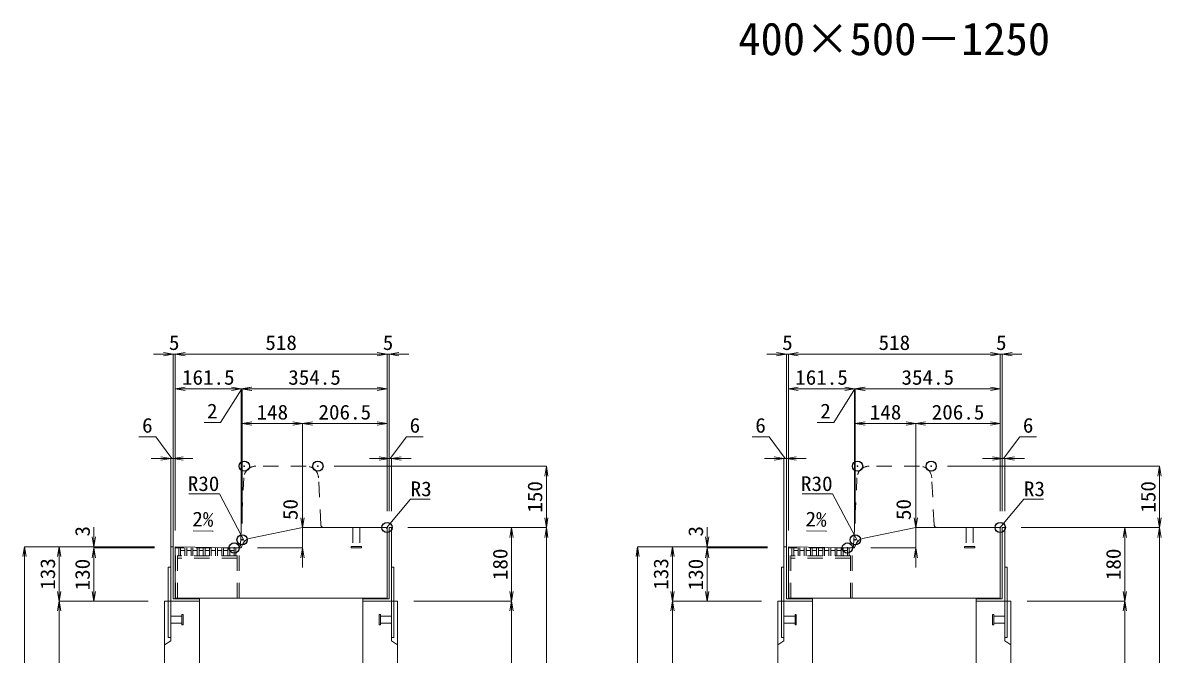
# Model space of a CAD drawing. Units: millimetres at full size. Extents: x -1809 to 57027, y -20349 to 17321.
# Drawn here: x 37936 to 40721, y -12276 to -10732 of the extents above; entities that cross this region are included whole.
import ezdxf
from ezdxf.enums import TextEntityAlignment as Align

# ---------------------------------------------------------------- set-up
doc = ezdxf.new("R2010")
doc.units = ezdxf.units.MM
doc.header["$LTSCALE"] = 50
doc.header["$PDMODE"] = 32
doc.header["$PDSIZE"] = 25
doc.linetypes.add('USER2', pattern=[1.35, 0.75, -0.6])
for name, color, linetype, lineweight in [('インサート', 3, 'USER2', 9), ('グレーチング', 7, 'USER2', 5), ('受枠', 3, 'Continuous', 5), ('寸法線', 7, 'Continuous', 13), ('引出線', 4, 'Continuous', 13), ('本体', 2, 'Continuous', 13)]:
    doc.layers.add(name, color=color, linetype=linetype, lineweight=lineweight)
doc.layers.add('作業エリア', color=11, linetype='Continuous')
doc.layers.add('文字', color=7, linetype='Continuous')
doc.styles.add('ＭＳ 明朝', font='')
doc.styles.get('ＭＳ 明朝').set_extended_font_data('MS Mincho')

# ---------------------------------------------------------------- blocks, each defined once
blk = doc.blocks.new('open_arrow')
at = {"color": 0, "linetype": 'Continuous', "lineweight": -2}
blk.add_lwpolyline([(7.5, 1.25), (0, 0), (7.5, -1.25)], dxfattribs=at)

msp = doc.modelspace()

# ---------------------------------------------------------------- linework, layer by layer
at = {"layer": 'インサート'}
for p, q in [((38743.74, -11966.05), (38743.74, -12012.05)), ((38743.74, -11966.05), (38760.74, -11966.05)), ((38760.74, -11966.05), (38760.74, -12012.05)), ((40243.74, -11966.05), (40243.74, -12012.05)), ((40243.74, -11966.05), (40260.74, -11966.05)), ((40260.74, -11966.05), (40260.74, -12012.05)), ((38739.74, -12016.05), (38739.74, -12012.05)), ((38739.74, -12012.05), (38764.74, -12012.05)), ((38739.74, -12016.05), (38764.74, -12016.05)), ((38764.74, -12012.05), (38764.74, -12016.05)), ((40239.74, -12016.05), (40239.74, -12012.05)), ((40239.74, -12012.05), (40264.74, -12012.05)), ((40239.74, -12016.05), (40264.74, -12016.05)), ((40264.74, -12012.05), (40264.74, -12016.05)), ((38298.24, -12182.55), (38325.24, -12182.55)), ((38298.24, -12182.55), (38298.24, -12199.55)), ((38328.24, -12178.55), (38325.24, -12178.55)), ((38325.24, -12178.55), (38325.24, -12203.55)), ((38328.24, -12203.55), (38328.24, -12178.55)), ((38808.24, -12178.55), (38811.24, -12178.55)), ((38808.24, -12203.55), (38808.24, -12178.55)), ((38811.24, -12178.55), (38811.24, -12203.55)), ((38838.24, -12182.55), (38811.24, -12182.55)), ((38838.24, -12182.55), (38838.24, -12199.55)), ((39798.24, -12182.55), (39825.24, -12182.55)), ((39798.24, -12182.55), (39798.24, -12199.55)), ((39828.24, -12178.55), (39825.24, -12178.55)), ((39825.24, -12178.55), (39825.24, -12203.55)), ((39828.24, -12203.55), (39828.24, -12178.55)), ((40308.24, -12178.55), (40311.24, -12178.55)), ((40308.24, -12203.55), (40308.24, -12178.55)), ((40311.24, -12178.55), (40311.24, -12203.55)), ((40338.24, -12182.55), (40311.24, -12182.55)), ((40338.24, -12182.55), (40338.24, -12199.55)), ((38298.24, -12199.55), (38325.24, -12199.55)), ((38325.24, -12203.55), (38328.24, -12203.55)), ((38811.24, -12203.55), (38808.24, -12203.55)), ((38838.24, -12199.55), (38811.24, -12199.55)), ((39798.24, -12199.55), (39825.24, -12199.55)), ((39825.24, -12203.55), (39828.24, -12203.55)), ((40311.24, -12203.55), (40308.24, -12203.55)), ((40338.24, -12199.55), (40311.24, -12199.55))]:
    msp.add_line(p, q, dxfattribs=at)
at = {"layer": 'グレーチング'}
for p, q in [((38310.24, -12139.05), (38310.24, -12016.05)), ((38465.24, -12016.05), (38310.24, -12016.05)), ((38314.74, -12139.05), (38314.74, -12016.05)), ((38317.74, -12035.05), (38317.74, -12016.05)), ((38322.24, -12035.05), (38322.24, -12016.05)), ((38332.8, -12022.05), (38322.24, -12022.05)), ((38332.8, -12035.05), (38332.8, -12016.05)), ((38337.3, -12035.05), (38337.3, -12016.05)), ((38347.85, -12022.05), (38337.3, -12022.05)), ((38347.85, -12035.05), (38347.85, -12016.05)), ((38352.35, -12035.05), (38352.35, -12016.05)), ((38362.91, -12022.05), (38352.35, -12022.05)), ((38362.91, -12035.05), (38362.91, -12016.05)), ((38367.41, -12035.05), (38367.41, -12016.05)), ((38377.96, -12022.05), (38367.41, -12022.05)), ((38377.96, -12035.05), (38377.96, -12016.05)), ((38382.46, -12035.05), (38382.46, -12016.05)), ((38393.02, -12022.05), (38382.46, -12022.05)), ((38393.02, -12035.05), (38393.02, -12016.05)), ((38397.52, -12035.05), (38397.52, -12016.05)), ((38408.07, -12022.05), (38397.52, -12022.05)), ((38408.07, -12035.05), (38408.07, -12016.05)), ((38412.57, -12035.05), (38412.57, -12016.05)), ((38423.13, -12022.05), (38412.57, -12022.05)), ((38423.13, -12035.05), (38423.13, -12016.05)), ((38427.63, -12035.05), (38427.63, -12016.05)), ((38438.19, -12022.05), (38427.63, -12022.05)), ((38438.19, -12035.05), (38438.19, -12016.05)), ((38442.69, -12035.05), (38442.69, -12016.05)), ((38453.24, -12022.05), (38442.69, -12022.05)), ((38453.24, -12035.05), (38453.24, -12016.05)), ((38457.74, -12035.05), (38457.74, -12016.05)), ((38460.74, -12139.05), (38460.74, -12016.05)), ((38465.24, -12139.05), (38465.24, -12016.05)), ((39810.24, -12139.05), (39810.24, -12016.05)), ((39965.24, -12016.05), (39810.24, -12016.05)), ((39814.74, -12139.05), (39814.74, -12016.05)), ((39817.74, -12035.05), (39817.74, -12016.05)), ((39822.24, -12035.05), (39822.24, -12016.05)), ((39832.8, -12022.05), (39822.24, -12022.05)), ((39832.8, -12035.05), (39832.8, -12016.05)), ((39837.3, -12035.05), (39837.3, -12016.05)), ((39847.85, -12022.05), (39837.3, -12022.05)), ((39847.85, -12035.05), (39847.85, -12016.05)), ((39852.35, -12035.05), (39852.35, -12016.05)), ((39862.91, -12022.05), (39852.35, -12022.05)), ((39862.91, -12035.05), (39862.91, -12016.05)), ((39867.41, -12035.05), (39867.41, -12016.05)), ((39877.96, -12022.05), (39867.41, -12022.05)), ((39877.96, -12035.05), (39877.96, -12016.05)), ((39882.46, -12035.05), (39882.46, -12016.05)), ((39893.02, -12022.05), (39882.46, -12022.05)), ((39893.02, -12035.05), (39893.02, -12016.05)), ((39897.52, -12035.05), (39897.52, -12016.05)), ((39908.07, -12022.05), (39897.52, -12022.05)), ((39908.07, -12035.05), (39908.07, -12016.05)), ((39912.57, -12035.05), (39912.57, -12016.05)), ((39923.13, -12022.05), (39912.57, -12022.05)), ((39923.13, -12035.05), (39923.13, -12016.05)), ((39927.63, -12035.05), (39927.63, -12016.05)), ((39938.19, -12022.05), (39927.63, -12022.05)), ((39938.19, -12035.05), (39938.19, -12016.05)), ((39942.69, -12035.05), (39942.69, -12016.05)), ((39953.24, -12022.05), (39942.69, -12022.05)), ((39953.24, -12035.05), (39953.24, -12016.05)), ((39957.74, -12035.05), (39957.74, -12016.05)), ((39960.74, -12139.05), (39960.74, -12016.05)), ((39965.24, -12139.05), (39965.24, -12016.05)), ((38460.74, -12035.05), (38314.74, -12035.05)), ((38460.74, -12041.05), (38314.74, -12041.05)), ((39960.74, -12035.05), (39814.74, -12035.05)), ((39960.74, -12041.05), (39814.74, -12041.05))]:
    msp.add_line(p, q, dxfattribs=at)
at = {"layer": '作業エリア'}
for p in [(38478.24, -11816.05), (38658.24, -11816.05), (39978.24, -11816.05), (40158.24, -11816.05), (38827.24, -11966.05), (40327.24, -11966.05), (38472.74, -11996.05), (39972.74, -11996.05), (38453.24, -12016.05), (39953.24, -12016.05)]:
    msp.add_point(p, dxfattribs=at)
at = {"layer": '受枠'}
for p, q in [((38832.24, -11966.05), (38838.24, -11966.05)), ((38832.24, -12140.05), (38832.24, -11966.05)), ((38838.24, -12235.05), (38838.24, -11966.05)), ((40332.24, -11966.05), (40338.24, -11966.05)), ((40332.24, -12140.05), (40332.24, -11966.05)), ((40338.24, -12235.05), (40338.24, -11966.05)), ((38304.24, -12013.05), (38298.24, -12013.05)), ((38298.24, -12235.05), (38298.24, -12013.05)), ((38304.24, -12140.05), (38304.24, -12013.05)), ((39804.24, -12013.05), (39798.24, -12013.05)), ((39798.24, -12235.05), (39798.24, -12013.05)), ((39804.24, -12140.05), (39804.24, -12013.05)), ((38298.24, -12063.05), (38292.24, -12063.05)), ((38292.24, -12235.05), (38292.24, -12063.05)), ((38838.24, -12063.05), (38844.24, -12063.05)), ((38844.24, -12235.05), (38844.24, -12063.05)), ((39798.24, -12063.05), (39792.24, -12063.05)), ((39792.24, -12235.05), (39792.24, -12063.05)), ((40338.24, -12063.05), (40344.24, -12063.05)), ((40344.24, -12235.05), (40344.24, -12063.05)), ((38368.24, -12140.05), (38304.24, -12140.05)), ((38368.24, -12146.05), (38368.24, -12140.05)), ((38768.24, -12140.05), (38832.24, -12140.05)), ((38768.24, -12146.05), (38768.24, -12140.05)), ((39868.24, -12140.05), (39804.24, -12140.05)), ((39868.24, -12146.05), (39868.24, -12140.05)), ((40268.24, -12140.05), (40332.24, -12140.05)), ((40268.24, -12146.05), (40268.24, -12140.05)), ((38368.24, -12146.05), (38298.24, -12146.05)), ((38768.24, -12146.05), (38838.24, -12146.05)), ((39868.24, -12146.05), (39798.24, -12146.05)), ((40268.24, -12146.05), (40338.24, -12146.05)), ((38298.24, -12235.05), (38292.24, -12235.05)), ((38838.24, -12235.05), (38844.24, -12235.05)), ((39798.24, -12235.05), (39792.24, -12235.05)), ((40338.24, -12235.05), (40344.24, -12235.05))]:
    msp.add_line(p, q, dxfattribs=at)
at = {"layer": '寸法線'}
for p, q in [((38357.24, -11541.93), (38256.24, -11541.93)), ((38304.24, -11973.03), (38304.24, -11541.93)), ((38827.24, -11541.93), (38309.24, -11541.93)), ((38309.24, -11973.25), (38309.24, -11541.93)), ((38309.24, -11973.25), (38309.24, -11541.93)), ((38779.24, -11541.93), (38880.24, -11541.93)), ((38827.24, -11926.03), (38827.24, -11541.93)), ((38827.24, -11926.03), (38827.24, -11541.93)), ((38832.24, -11926.03), (38832.24, -11541.93)), ((39857.24, -11541.93), (39756.24, -11541.93)), ((39804.24, -11973.03), (39804.24, -11541.93)), ((40327.24, -11541.93), (39809.24, -11541.93)), ((39809.24, -11973.25), (39809.24, -11541.93)), ((39809.24, -11973.25), (39809.24, -11541.93)), ((40279.24, -11541.93), (40380.24, -11541.93)), ((40327.24, -11926.03), (40327.24, -11541.93)), ((40327.24, -11926.03), (40327.24, -11541.93)), ((40332.24, -11926.03), (40332.24, -11541.93)), ((38518.81, -11626.93), (38309.24, -11626.93)), ((38309.24, -11973.25), (38309.24, -11626.93)), ((38471.78, -11626.93), (38420.05, -11709.16)), ((38520.74, -11626.93), (38422.81, -11626.93)), ((38470.81, -11976.03), (38470.81, -11626.93)), ((38827.24, -11626.93), (38472.74, -11626.93)), ((38472.74, -11956.03), (38472.74, -11626.93)), ((38827.24, -11926.03), (38827.24, -11626.93)), ((40018.81, -11626.93), (39809.24, -11626.93)), ((39809.24, -11973.25), (39809.24, -11626.93)), ((39971.78, -11626.93), (39920.05, -11709.16)), ((40020.74, -11626.93), (39922.81, -11626.93)), ((39970.81, -11976.03), (39970.81, -11626.93)), ((40327.24, -11626.93), (39972.74, -11626.93)), ((39972.74, -11956.03), (39972.74, -11626.93)), ((40327.24, -11926.03), (40327.24, -11626.93)), ((38470.81, -11976.03), (38470.81, -11673.47)), ((38472.74, -11956.03), (38472.74, -11671.93)), ((39970.81, -11976.03), (39970.81, -11673.47)), ((39972.74, -11956.03), (39972.74, -11671.93)), ((38420.05, -11709.16), (38379.64, -11709.16)), ((38472.74, -11711.93), (38620.74, -11711.93)), ((38472.74, -11956.03), (38472.74, -11711.93)), ((38620.74, -11926.03), (38620.74, -11711.93)), ((38620.74, -11711.93), (38827.24, -11711.93)), ((38620.74, -11926.03), (38620.74, -11711.93)), ((38827.24, -11926.03), (38827.24, -11711.93)), ((39920.05, -11709.16), (39879.64, -11709.16)), ((39972.74, -11711.93), (40120.74, -11711.93)), ((39972.74, -11956.03), (39972.74, -11711.93)), ((40120.74, -11926.03), (40120.74, -11711.93)), ((40120.74, -11711.93), (40327.24, -11711.93)), ((40120.74, -11926.03), (40120.74, -11711.93)), ((40327.24, -11926.03), (40327.24, -11711.93)), ((38261.62, -11744.13), (38220.39, -11744.13)), ((38301.24, -11796.93), (38261.62, -11744.13)), ((38835.24, -11796.93), (38874.86, -11744.13)), ((38874.86, -11744.13), (38916.09, -11744.13)), ((39761.62, -11744.13), (39720.39, -11744.13)), ((39801.24, -11796.93), (39761.62, -11744.13)), ((40335.24, -11796.93), (40374.86, -11744.13)), ((40374.86, -11744.13), (40416.09, -11744.13)), ((38352.24, -11796.93), (38250.24, -11796.93)), ((38298.24, -12058.03), (38298.24, -11796.93)), ((38304.24, -12058.03), (38304.24, -11796.93)), ((38784.24, -11796.93), (38886.24, -11796.93)), ((38832.24, -11926.03), (38832.24, -11796.93)), ((38838.24, -11926.03), (38838.24, -11796.93)), ((39852.24, -11796.93), (39750.24, -11796.93)), ((39798.24, -12058.03), (39798.24, -11796.93)), ((39804.24, -12058.03), (39804.24, -11796.93)), ((40284.24, -11796.93), (40386.24, -11796.93)), ((40332.24, -11926.03), (40332.24, -11796.93)), ((40338.24, -11926.03), (40338.24, -11796.93)), ((38698.26, -11816.05), (39217.02, -11816.05)), ((39217.02, -11816.05), (39217.02, -11966.05)), ((40198.26, -11816.05), (40717.02, -11816.05)), ((40717.02, -11816.05), (40717.02, -11966.05)), ((38620.74, -11918.05), (38620.74, -12064.05)), ((40120.74, -11918.05), (40120.74, -12064.05)), ((38110.3, -11965.05), (38110.3, -12064.05)), ((38878.26, -11966.05), (39132.02, -11966.05)), ((38878.26, -11966.05), (39217.02, -11966.05)), ((38878.26, -11966.05), (39217.02, -11966.05)), ((39132.02, -11966.05), (39132.02, -12146.05)), ((39217.02, -11966.05), (39217.02, -13296.05)), ((39610.3, -11965.05), (39610.3, -12064.05)), ((40378.26, -11966.05), (40632.02, -11966.05)), ((40378.26, -11966.05), (40717.02, -11966.05)), ((40378.26, -11966.05), (40717.02, -11966.05)), ((40632.02, -11966.05), (40632.02, -12146.05)), ((40717.02, -11966.05), (40717.02, -13396.05)), ((37940.3, -13296.05), (37940.3, -12013.05)), ((38258.22, -12013.05), (37940.3, -12013.05)), ((38025.3, -12013.05), (38025.3, -12146.05)), ((38258.22, -12013.05), (38025.3, -12013.05)), ((38258.22, -12013.05), (38110.3, -12013.05)), ((38258.22, -12016.05), (38110.3, -12016.05)), ((38110.3, -12016.05), (38110.3, -12146.05)), ((38258.22, -12016.05), (38110.3, -12016.05)), ((38510.83, -12016.05), (38620.74, -12016.05)), ((39440.3, -13396.05), (39440.3, -12013.05)), ((39758.22, -12013.05), (39440.3, -12013.05)), ((39525.3, -12013.05), (39525.3, -12146.05)), ((39758.22, -12013.05), (39525.3, -12013.05)), ((39758.22, -12013.05), (39610.3, -12013.05)), ((39758.22, -12016.05), (39610.3, -12016.05)), ((39610.3, -12016.05), (39610.3, -12146.05)), ((39758.22, -12016.05), (39610.3, -12016.05)), ((40010.83, -12016.05), (40120.74, -12016.05)), ((38243.22, -12146.05), (38025.3, -12146.05)), ((38025.3, -12146.05), (38025.3, -12746.05)), ((38243.22, -12146.05), (38025.3, -12146.05)), ((38243.22, -12146.05), (38110.3, -12146.05)), ((38893.26, -12146.05), (39132.02, -12146.05)), ((38893.26, -12146.05), (39132.02, -12146.05)), ((39132.02, -12146.05), (39132.02, -13296.05)), ((39743.22, -12146.05), (39525.3, -12146.05)), ((39525.3, -12146.05), (39525.3, -12746.05)), ((39743.22, -12146.05), (39525.3, -12146.05)), ((39743.22, -12146.05), (39610.3, -12146.05)), ((40393.26, -12146.05), (40632.02, -12146.05)), ((40393.26, -12146.05), (40632.02, -12146.05)), ((40632.02, -12146.05), (40632.02, -13396.05))]:
    msp.add_line(p, q, dxfattribs=at)
at = {"layer": '引出線'}
for points in [[(38478.84, -12000.19), (38417.12, -11883.9), (38342.45, -11883.9)], [(39978.84, -12000.19), (39917.12, -11883.9), (39842.45, -11883.9)], [(38826.36, -11966.93), (38885.09, -11896.57), (38932.81, -11896.57)], [(40326.36, -11966.93), (40385.09, -11896.57), (40432.81, -11896.57)], [(38401.91, -11974.88), (38353.17, -11973.91), (38401.91, -11974.88)], [(39901.91, -11974.88), (39853.17, -11973.91), (39901.91, -11974.88)]]:
    msp.add_lwpolyline(points, dxfattribs=at)
at = {"layer": '本体', "linetype": 'USER2', "lineweight": 9}
for p, q in [((38629.7, -11816.05), (38506.78, -11816.05)), ((40129.7, -11816.05), (40006.78, -11816.05)), ((38468.57, -12009.4), (38476.82, -11844.56)), ((38665.41, -11959.4), (38659.67, -11844.56)), ((39968.57, -12009.4), (39976.82, -11844.56)), ((40165.41, -11959.4), (40159.67, -11844.56)), ((38298.24, -12146.05), (38298.24, -12243.05)), ((38838.24, -12146.05), (38838.24, -12243.05)), ((39798.24, -12146.05), (39798.24, -12243.05)), ((40338.24, -12146.05), (40338.24, -12243.05)), ((38298.24, -12243.05), (38283.24, -12252.55)), ((38838.24, -12243.05), (38853.24, -12252.55)), ((39798.24, -12243.05), (39783.24, -12252.55)), ((40338.24, -12243.05), (40353.24, -12252.55))]:
    msp.add_line(p, q, dxfattribs=at)
at = {"layer": '本体'}
for p, q in [((38620.74, -11966.05), (38494.43, -11991.66)), ((38824.24, -11966.05), (38620.74, -11966.05)), ((38827.24, -12139.05), (38827.24, -11969.05)), ((40120.74, -11966.05), (39994.43, -11991.66)), ((40324.24, -11966.05), (40120.74, -11966.05)), ((40327.24, -12139.05), (40327.24, -11969.05)), ((38309.24, -12139.05), (38309.24, -12013.27)), ((38309.24, -12013.27), (38453.24, -12016.05)), ((38453.24, -12016.05), (38470.81, -12016.05)), ((39809.24, -12139.05), (39809.24, -12013.27)), ((39809.24, -12013.27), (39953.24, -12016.05)), ((39953.24, -12016.05), (39970.81, -12016.05)), ((38827.24, -12139.05), (38309.24, -12139.05)), ((40327.24, -12139.05), (39809.24, -12139.05)), ((38283.24, -12146.05), (38283.24, -13296.05)), ((38368.24, -12146.05), (38283.24, -12146.05)), ((38368.24, -12146.05), (38368.24, -12652.02)), ((38768.24, -12652.02), (38768.24, -12146.05)), ((38853.24, -12146.05), (38768.24, -12146.05)), ((38853.24, -13296.05), (38853.24, -12146.05)), ((39783.24, -12146.05), (39783.24, -13396.05)), ((39868.24, -12146.05), (39783.24, -12146.05)), ((39868.24, -12146.05), (39868.24, -12652.02)), ((40268.24, -12652.02), (40268.24, -12146.05)), ((40353.24, -12146.05), (40268.24, -12146.05)), ((40353.24, -13396.05), (40353.24, -12146.05))]:
    msp.add_line(p, q, dxfattribs=at)
at = {"layer": '本体', "linetype": 'USER2', "lineweight": 9}
for centre, radius, start, end in [((38506.78, -11846.05), 30, 90, 177.13759), ((38629.7, -11846.05), 30, 2.86241, 90), ((40006.78, -11846.05), 30, 90, 177.13759), ((40129.7, -11846.05), 30, 2.86241, 90), ((38672.4, -11959.05), 7, 182.86241, 270), ((40172.4, -11959.05), 7, 182.86241, 270), ((38461.58, -12009.05), 7, 270, 357.13759), ((39961.58, -12009.05), 7, 270, 357.13759)]:
    msp.add_arc(centre, radius, start, end, dxfattribs=at)
at = {"layer": '本体'}
for centre, radius, start, end in [((38824.24, -11969.05), 3, 0, 90), ((40324.24, -11969.05), 3, 0, 90), ((38500.39, -12021.06), 30, 101.45875, 170.39512), ((40000.39, -12021.06), 30, 101.45875, 170.39512)]:
    msp.add_arc(centre, radius, start, end, dxfattribs=at)

# ---------------------------------------------------------------- block references
at = {"layer": '寸法線', "xscale": 3.2, "yscale": 3.2}
for p, rotation in [((38304.24, -11541.93), 180), ((38827.24, -11541.93), 180), ((38827.24, -11541.93), 180), ((39804.24, -11541.93), 180), ((40327.24, -11541.93), 180), ((40327.24, -11541.93), 180), ((38470.81, -11626.93), 180), ((38827.24, -11626.93), 180), ((39970.81, -11626.93), 180), ((40327.24, -11626.93), 180), ((38620.74, -11711.93), 180), ((38827.24, -11711.93), 180), ((40120.74, -11711.93), 180), ((40327.24, -11711.93), 180), ((38298.24, -11796.93), 180), ((38832.24, -11796.93), 180), ((39798.24, -11796.93), 180), ((40332.24, -11796.93), 180), ((39217.02, -11816.05), 270), ((40717.02, -11816.05), 270), ((38620.74, -11966.05), 90), ((39217.02, -11966.05), 90), ((40120.74, -11966.05), 90), ((40717.02, -11966.05), 90), ((39132.02, -11966.05), 270), ((39217.02, -11966.05), 270), ((40632.02, -11966.05), 270), ((40717.02, -11966.05), 270), ((38110.3, -12013.05), 90), ((39610.3, -12013.05), 90), ((37940.3, -12013.05), 270), ((38025.3, -12013.05), 270), ((38110.3, -12016.05), 270), ((38110.3, -12016.05), 270), ((38620.74, -12016.05), 270), ((39440.3, -12013.05), 270), ((39525.3, -12013.05), 270), ((39610.3, -12016.05), 270), ((39610.3, -12016.05), 270), ((40120.74, -12016.05), 270), ((38025.3, -12146.05), 90), ((38110.3, -12146.05), 90), ((39132.02, -12146.05), 90), ((39525.3, -12146.05), 90), ((39610.3, -12146.05), 90), ((40632.02, -12146.05), 90), ((38025.3, -12146.05), 270), ((39132.02, -12146.05), 270), ((39525.3, -12146.05), 270), ((40632.02, -12146.05), 270)]:
    msp.add_blockref('open_arrow', p, dxfattribs=dict(at, rotation=rotation))
for p in [(38309.24, -11541.93), (38309.24, -11541.93), (38832.24, -11541.93), (39809.24, -11541.93), (39809.24, -11541.93), (40332.24, -11541.93), (38309.24, -11626.93), (38470.81, -11626.93), (38472.74, -11626.93), (38472.74, -11626.93), (39809.24, -11626.93), (39970.81, -11626.93), (39972.74, -11626.93), (39972.74, -11626.93), (38472.74, -11711.93), (38620.74, -11711.93), (39972.74, -11711.93), (40120.74, -11711.93), (38304.24, -11796.93), (38838.24, -11796.93), (39804.24, -11796.93), (40338.24, -11796.93)]:
    msp.add_blockref('open_arrow', p, dxfattribs=at)
at = {"layer": '引出線', "xscale": 0.16, "yscale": 0.16}
for p, rotation in [((38826.36, -11966.93), 50.2), ((40326.36, -11966.93), 50.2), ((38401.91, -11974.88), 178.9), ((38478.84, -12000.19), 118), ((39901.91, -11974.88), 178.9), ((39978.84, -12000.19), 118)]:
    msp.add_blockref('open_arrow', p, dxfattribs=dict(at, rotation=rotation))

# ---------------------------------------------------------------- texts
at = {"layer": '寸法線', "style": 'ＭＳ 明朝', "width": 1.05}
for s, p in [('5', (38306.74, -11513.91)), ('518', (38568.24, -11513.91)), ('5', (38829.74, -11513.91)), ('5', (39806.74, -11513.91)), ('518', (40068.24, -11513.91)), ('5', (40329.74, -11513.91)), ('161.5', (38390.03, -11598.91)), ('354.5', (38649.99, -11598.91)), ('161.5', (39890.03, -11598.91)), ('354.5', (40149.99, -11598.91)), ('2', (38399.84, -11681.14)), ('148', (38546.74, -11683.91)), ('206.5', (38723.99, -11683.91)), ('2', (39899.84, -11681.14)), ('148', (40046.74, -11683.91)), ('206.5', (40223.99, -11683.91)), ('6', (38241.01, -11716.11)), ('6', (38895.47, -11716.11)), ('6', (39741.01, -11716.11)), ('6', (40395.47, -11716.11))]:
    msp.add_text(s, height=36.03, dxfattribs=at).set_placement(p, align=Align.MIDDLE_CENTER)
for s, p in [('150', (39189, -11891.05)), ('150', (40689, -11891.05)), ('50', (38590.74, -11921.99)), ('50', (40090.74, -11921.99)), ('3', (38082.3, -11975.23)), ('3', (39582.3, -11975.23)), ('180', (39104, -12056.05)), ('180', (40604, -12056.05)), ('133', (37997.28, -12079.55)), ('130', (38082.28, -12081.05)), ('133', (39497.28, -12079.55)), ('130', (39582.28, -12081.05))]:
    msp.add_text(s, height=36.03, rotation=90, dxfattribs=at).set_placement(p, align=Align.MIDDLE_CENTER)
at = {"layer": '引出線', "style": 'ＭＳ 明朝', "width": 1.05}
for p in [(38417.12, -11840.7), (39917.12, -11840.7)]:
    msp.add_text('R30', height=36.03, dxfattribs=at).set_placement(p, align=Align.TOP_RIGHT)
for p in [(38885.09, -11853.37), (40385.09, -11853.37)]:
    msp.add_text('R3', height=36.03, dxfattribs=at).set_placement(p, align=Align.TOP_LEFT)
for p in [(38402.85, -11927.99), (39902.85, -11927.99)]:
    msp.add_text('2%', height=36.03, rotation=358.854, dxfattribs=at).set_placement(p, align=Align.TOP_RIGHT)
at = {"layer": '文字', "style": 'ＭＳ 明朝'}
msp.add_text('400×500－1250', height=80.06, dxfattribs=at).set_placement((40067.76, -10771.03), align=Align.MIDDLE_CENTER)

doc.saveas('drawing.dxf')
